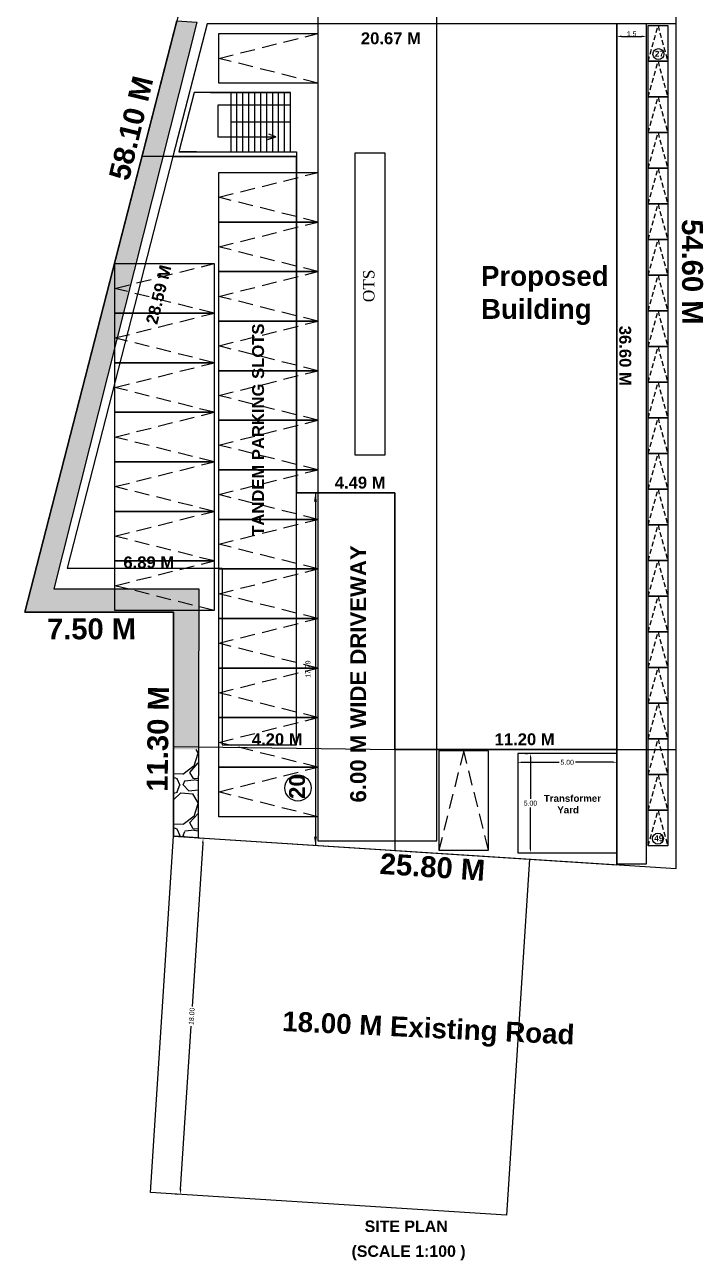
# Model space of a CAD drawing. Header units: metres. Extents: x -56 to 205, y -186 to -77.
# Drawn here: x 161.7 to 195.9, y -186 to -123.7 of the extents above; entities that cross this region are included whole.
import ezdxf

# ---------------------------------------------------------------- set-up
doc = ezdxf.new("R2010")
doc.units = ezdxf.units.M
doc.linetypes.add('DOT2', pattern=[0.125, 0, -0.125])
doc.linetypes.add('HIDDEN', pattern=[0.375, 0.25, -0.125])
for name, color, linetype in [('0 @ 1', 7, 'Continuous'), ('AS_AT_SITE', 10, 'Continuous'), ('BLK_1_COVERED_AREA', 140, 'Continuous'), ('BLK_1_FLR_0_STILT_PARKING_DEDUCT', 1, 'Continuous'), ('BLK_1_LVL_0_BLDG_FOOT_PRINT', 1, 'Continuous'), ('BLK_1_LVL_0_FRONT_SETBACK', 2, 'Continuous'), ('BLK_1_LVL_0_SIDE_SETBACK1', 171, 'Continuous'), ('BLK_1_LVL_0_SIDE_SETBACK2', 171, 'Continuous'), ('BLK_n_FLR_m_ROOF_AREA_DEDUCT', 54, 'Continuous'), ('DIST_EXIT', 1, 'Continuous'), ('DRIVE_WAY', 11, 'Continuous'), ('DRIVE_WAY @ 1', 11, 'Continuous'), ('FMB_OR_PLR', 10, 'Continuous'), ('PLOT_BOUNDARY', 70, 'Continuous'), ('ROAD_WIDTH', 2, 'Continuous'), ('RWH', 117, 'Continuous'), ('SUPER_IMPOSED', 10, 'Continuous'), ('TANDEM_PARKING_SLOT', 10, 'Continuous'), ('TRANSFORMER_YARD', 117, 'Continuous'), ('TWO_WHEELER_DRIVE_WAY', 2, 'Continuous'), ('TWO_WHEELER_PARKING', 7, 'Continuous')]:
    doc.layers.add(name, color=color, linetype=linetype)
doc.layers.add('PER_AISLE_WIDTH', color=6, linetype='Continuous', lineweight=30)
doc.styles.add('PDF Arial Bold', font='arialbd.ttf')
doc.styles.get("Standard").update_dxf_attribs({"font": 'arial.ttf', "height": 0.25})
doc.styles.add('style1', font='times.ttf', dxfattribs={"height": 0.5})
doc.dimstyles.new('ISO-25', dxfattribs={"dimtxt": 0.5, "dimasz": 0.45, "dimexe": 1.25, "dimexo": 0.625, "dimgap": 0.25, "dimtad": 1, "dimdsep": 46, "dimtxsty": 'Standard', "dimcen": 2.5, "dimse1": 1, "dimse2": 1, "dimadec": 0, "dimazin": 0, "dimtfac": 1, "dimtmove": 0, "dimatfit": 3, "dimfxl": 0, "dimarcsym": 0})
doc.dimstyles.get("Standard").update_dxf_attribs({"dimtxt": 0.18, "dimasz": 0.18, "dimexe": 0.18, "dimexo": 0.0625, "dimgap": 0.09, "dimtad": 0, "dimtih": 1, "dimtoh": 1, "dimdec": 4, "dimzin": 0, "dimdsep": 46, "dimtxsty": 'Standard', "dimcen": 0.09, "dimadec": 0, "dimazin": 0, "dimtfac": 1, "dimtdec": 4, "dimtofl": 0, "dimtmove": 0, "dimatfit": 3, "dimfxl": 0, "dimtolj": 1, "dimtzin": 0, "dimarcsym": 0})
pattern_1 = [(228.01279, (-4.51084, 0.4919), (-20.32, -22.86), [0.341721, -33.830484]), (184.96974, (-4.73944, 0.23791), (30.47999999, 2.540000145), [0.586405, -58.054049]), (132.51045, (-5.32364, 0.1871), (25.40000001, -27.93999999), [0.413482, -40.934723]), (267.27369, (-6.31424, -0.44789), (2.540000005, 50.8), [0.534005, -52.866437]), (292.833654, (-6.33964, -0.98129), (-12.7, 30.48), [0.523634, -51.839808]), (357.27369, (-6.13644, -1.46389), (-50.8, 2.540000005), [0.534005, -52.866437]), (37.69424, (-5.60304, -1.48929), (-33.02, -25.400000002), [0.706194, -69.913115]), (72.25533, (-5.04424, -1.05749), (17.780000005, 55.88), [0.66672, -66.005257]), (121.429566, (-4.84104, -0.42249), (-20.32, 33.02), [0.535813, -53.045546]), (175.23636, (-5.12044, 0.0347), (27.94, -2.54), [0.611713, -29.973937]), (222.397438, (-5.73004, 0.08551), (-30.48, -27.94), [0.791078, -78.316773]), (138.81407, (-3.79964, -0.4733), (-17.78, 15.24), [0.270005, -26.730566]), (171.469234, (-4.00284, -0.29549), (33.02, -5.079999994), [0.513682, -50.85464]), (225, (-4.5108, -0.2193), (-4e-16, -2.54), [0.35921, -3.232893]), (203.19859, (-4.68864, 0.0855), (12.7, 5.08), [0.193441, -19.150622]), (291.8014, (-4.86644, 0.0093), (-2.54, 7.62), [0.273566, -13.404753]), (30.96376, (-4.76484, -0.2447), (7.62, 5.08), [0.44432, -14.366298]), (161.56505, (-4.3838, -0.0161), (5.08, -2.54), [0.321287, -7.710898]), (16.38954, (-6.33964, 0.0093), (25.4, 7.62), [0.450088, -44.558827]), (70.346176, (-5.90784, 0.1363), (-10.16, -27.94), [0.3776, -37.382216]), (293.19859, (-4.38384, 0.4919), (-5.08, 12.7), [0.38688, -18.957184]), (343.61046, (-4.23144, 0.1363), (-25.4, 7.62), [0.450088, -44.558827]), (339.44395, (-6.33964, -1.5655), (-12.7, 5.08), [0.434035, -21.267734]), (294.77514, (-5.93324, -1.7179), (-12.70000002, 27.93999999), [0.363672, -36.003593]), (66.80141, (-4.35844, -2.0481), (5.08, 12.7), [0.38688, -18.957184]), (17.354025, (-4.20604, -1.6925), (-33.02, -10.16), [0.425783, -42.152376]), (69.44395, (-5.60304, -2.0481), (-5.08, -12.7), [0.217018, -21.484752]), (101.30993, (-4.51084, -2.0481), (-2.54, 10.16), [0.129515, -12.821995]), (165.96376, (-4.53624, -1.9211), (7.62, -2.54), [0.523634, -9.949055]), (186.009006, (-5.04424, -1.79409), (25.4, 2.54), [0.485267, -48.041365]), (303.69007, (-4.76484, -0.4733), (-2.54, 5.08), [0.366324, -8.791776]), (353.157227, (-4.56164, -0.77809), (43.18, -5.079999998), [0.639557, -63.31601]), (60.9454, (-3.92664, -0.8543), (-10.16, -17.78), [0.261508, -25.889392]), (90, (-3.7996, -0.6257), (-2.54, 2.54), [0.1524, -2.3876]), (120.25644, (-5.09504, -1.7179), (10.16, -17.78), [0.352867, -34.93394]), (48.01279, (-5.27284, -1.4131), (20.32, 22.86), [0.683443, -33.488762]), (0, (-4.8156, -0.905), (2.54, 2.54), [0.6604, -1.8796]), (325.30485, (-4.15524, -0.9051), (25.40000001, -17.77999999), [0.40161, -39.759317]), (254.0546, (-3.82504, -1.1337), (-2.54, -10.16), [0.36983, -18.12165]), (207.645975, (-3.92664, -1.48929), (-48.26, -25.399999997), [0.602145, -59.612464]), (175.42608, (-4.46004, -1.76869), (-33.02, 2.54), [0.63703, -63.065846])]

# ---------------------------------------------------------------- blocks, each defined once
blk = doc.blocks.new('*D120')
at = {"layer": 'DEFPOINTS', "color": 0, "ltscale": 400}
for p in [(169.176, -164.639), (168.021, -182.602), (169.522, -182.699)]:
    blk.add_point(p, dxfattribs=at)
at = {"layer": 'ROAD_WIDTH', "color": 1, "lineweight": -2, "ltscale": 400}
for p, q in [((170.661, -164.985), (170.131, -173.219)), ((169.538, -182.449), (170.067, -174.216))]:
    blk.add_line(p, q, dxfattribs=at)
at = {"layer": 'ROAD_WIDTH', "color": 1, "linetype": 'DOT2', "lineweight": -2, "ltscale": 400}
for p, q in [((170.427, -164.72), (170.856, -164.747)), ((169.273, -182.683), (169.702, -182.71))]:
    blk.add_line(p, q, dxfattribs=at)
at = {"layer": 'ROAD_WIDTH', "color": 1, "ltscale": 400}
for points in [[(170.619, -164.982), (170.702, -164.988), (170.677, -164.736)], [(169.497, -182.446), (169.58, -182.452), (169.522, -182.699)]]:
    blk.add_solid(points, dxfattribs=at)
at = {"layer": 'ROAD_WIDTH', "color": 1, "ltscale": 400, "insert": (170.099, -173.717), "char_height": 0.25, "attachment_point": 5, "rotation": 86.32237}
blk.add_mtext('\\A1;18.00', dxfattribs=at)
blk = doc.blocks.new('*D121')
at = {"layer": 'DEFPOINTS', "color": 0, "ltscale": 400}
for p in [(186.545, -160.469), (191.545, -160.469), (191.545, -160.906)]:
    blk.add_point(p, dxfattribs=at)
at = {"layer": 'TRANSFORMER_YARD', "color": 7, "linetype": 'DOT2', "lineweight": -2, "ltscale": 400}
for p, q in [((186.545, -160.656), (186.545, -161.086)), ((191.545, -160.656), (191.545, -161.086))]:
    blk.add_line(p, q, dxfattribs=at)
at = {"layer": 'TRANSFORMER_YARD', "color": 7, "lineweight": -2, "ltscale": 400}
for p, q in [((186.725, -160.906), (188.631, -160.906)), ((191.365, -160.906), (189.459, -160.906))]:
    blk.add_line(p, q, dxfattribs=at)
at = {"layer": 'TRANSFORMER_YARD', "color": 7, "ltscale": 400}
for points in [[(186.725, -160.876), (186.725, -160.936), (186.545, -160.906)], [(191.365, -160.876), (191.365, -160.936), (191.545, -160.906)]]:
    blk.add_solid(points, dxfattribs=at)
at = {"layer": 'TRANSFORMER_YARD', "color": 7, "ltscale": 400, "insert": (189.045, -160.906), "char_height": 0.25, "attachment_point": 5}
blk.add_mtext('\\A1;5.00', dxfattribs=at)
blk = doc.blocks.new('*D122')
at = {"layer": 'DEFPOINTS', "color": 0, "ltscale": 400}
for p in [(186.545, -160.469), (186.545, -165.469), (187.19, -165.469)]:
    blk.add_point(p, dxfattribs=at)
at = {"layer": 'TRANSFORMER_YARD', "color": 7, "linetype": 'DOT2', "lineweight": -2, "ltscale": 400}
for p, q in [((186.94, -160.469), (187.37, -160.469)), ((186.94, -165.469), (187.37, -165.469))]:
    blk.add_line(p, q, dxfattribs=at)
at = {"layer": 'TRANSFORMER_YARD', "color": 7, "lineweight": -2, "ltscale": 400}
for p, q in [((187.19, -160.649), (187.19, -162.752)), ((187.19, -165.289), (187.19, -163.187))]:
    blk.add_line(p, q, dxfattribs=at)
at = {"layer": 'TRANSFORMER_YARD', "color": 7, "ltscale": 400}
for points in [[(187.16, -160.649), (187.22, -160.649), (187.19, -160.469)], [(187.16, -165.289), (187.22, -165.289), (187.19, -165.469)]]:
    blk.add_solid(points, dxfattribs=at)
at = {"layer": 'TRANSFORMER_YARD', "color": 7, "ltscale": 400, "insert": (187.19, -162.969), "char_height": 0.25, "attachment_point": 5}
blk.add_mtext('\\A1;5.00', dxfattribs=at)
blk = doc.blocks.new('*D119')
at = {"layer": 'DEFPOINTS', "color": 0, "linetype": 'ByBlock'}
for p in [(176.345, -147.311, 105.98), (176.345, -165.1, 105.98), (176.345, -165.1)]:
    blk.add_point(p, dxfattribs=at)
at = {"layer": 'DIST_EXIT', "color": 7, "lineweight": -2}
blk.add_line((176.345, -147.761), (176.345, -164.65), dxfattribs=at)
at = {"layer": 'DIST_EXIT', "color": 7, "linetype": 'ByBlock'}
for points in [[(176.27, -147.761), (176.42, -147.761), (176.345, -147.311)], [(176.27, -164.65), (176.42, -164.65), (176.345, -165.1)]]:
    blk.add_solid(points, dxfattribs=at)
at = {"layer": 'DIST_EXIT', "color": 7, "linetype": 'ByBlock', "insert": (175.968, -156.205), "char_height": 0.25, "attachment_point": 5, "rotation": 90}
blk.add_mtext('17.79', dxfattribs=at)
blk = doc.blocks.new('*D132')
at = {"layer": 'DEFPOINTS', "color": 0, "ltscale": 30}
for p in [(191.545, -123.65), (193.045, -123.65), (193.045, -124.283)]:
    blk.add_point(p, dxfattribs=at)
at = {"layer": 'TWO_WHEELER_DRIVE_WAY', "color": 6, "lineweight": -2, "ltscale": 30}
blk.add_line((191.795, -124.283), (192.795, -124.283), dxfattribs=at)
at = {"layer": 'TWO_WHEELER_DRIVE_WAY', "color": 6, "ltscale": 30}
for points in [[(191.795, -124.242), (191.795, -124.325), (191.545, -124.283)], [(192.795, -124.242), (192.795, -124.325), (193.045, -124.283)]]:
    blk.add_solid(points, dxfattribs=at)
at = {"layer": 'TWO_WHEELER_DRIVE_WAY', "color": 6, "ltscale": 30, "insert": (192.295, -124.156), "char_height": 0.25, "attachment_point": 5}
blk.add_mtext('1.5', dxfattribs=at)

msp = doc.modelspace()

# ---------------------------------------------------------------- hatches: boundary and pattern name
at = {"ltscale": 0.25}
h = msp.add_hatch(dxfattribs=at)
h.set_pattern_fill('GRAVEL', scale=0.1)
h.set_pattern_definition(pattern_1)
h.paths.add_polyline_path([(169.17594, -153.33921), (169.17594, -160.25131), (170.43482, -160.25131), (170.45237, -152.15509), (163.14428, -152.15509), (170.36212, -123.56988), (169.35153, -123.49024), (161.67594, -153.33921)])
h = msp.add_hatch(dxfattribs=at)
h.set_pattern_fill('GRAVEL', scale=0.1)
h.set_pattern_definition(pattern_1)
h.paths.add_polyline_path([(170.43482, -160.25131), (169.17594, -160.25131), (169.17594, -164.63921), (170.42513, -164.7195)])

# ---------------------------------------------------------------- linework, layer by layer
at = {"color": 7}
for p, q in [((170.22083, -127.10953), (169.4497, -130.10953)), ((175.08548, -127.10953), (170.22083, -127.10953)), ((175.08548, -130.10953), (175.08548, -127.10953)), ((175.08548, -127.75958), (171.42058, -127.75958)), ((171.42058, -127.75958), (171.42058, -129.35274)), ((175.08548, -128.60953), (172.08548, -128.60953)), ((171.42058, -129.35274), (174.35303, -129.35274)), ((174.35303, -129.35274), (173.94202, -129.47811)), ((173.94202, -129.47811), (174.35303, -129.35274)), ((174.35303, -129.35274), (173.98765, -129.21894)), ((169.4497, -130.10953), (175.38548, -130.10953)), ((170.34279, -130.10953), (169.4497, -130.10953)), ((175.38548, -130.10953), (175.38548, -130.33953)), ((175.38548, -130.33953), (169.1531, -130.33953))]:
    msp.add_line(p, q, dxfattribs=at)
at = {"color": 4}
msp.add_line((176.34548, -147.31086), (176.34548, -165.10003), dxfattribs=at)
at = {"color": 0, "linetype": 'HIDDEN'}
for points in [[(193.12524, -125.53794), (193.62465, -123.73839), (194.12407, -125.53794)], [(193.12524, -127.33748), (193.62465, -125.53794), (194.12407, -127.33748)], [(193.12524, -129.13703), (193.62465, -127.33748), (194.12407, -129.13703)], [(193.12524, -130.93658), (193.62465, -129.13703), (194.12407, -130.93658)], [(193.12524, -132.73612), (193.62465, -130.93658), (194.12407, -132.73612)], [(193.12524, -134.53567), (193.62465, -132.73612), (194.12407, -134.53567)], [(193.12524, -136.33521), (193.62465, -134.53567), (194.12407, -136.33521)], [(193.12524, -138.13476), (193.62465, -136.33521), (194.12407, -138.13476)], [(193.12524, -139.93431), (193.62465, -138.13476), (194.12407, -139.93431)], [(193.12524, -141.73385), (193.62465, -139.93431), (194.12407, -141.73385)], [(193.12524, -143.5334), (193.62465, -141.73385), (194.12407, -143.5334)], [(193.12524, -145.33295), (193.62465, -143.5334), (194.12407, -145.33295)], [(193.12524, -147.13249), (193.62465, -145.33295), (194.12407, -147.13249)], [(193.12524, -148.93204), (193.62465, -147.13249), (194.12407, -148.93204)], [(193.12524, -150.73159), (193.62465, -148.93204), (194.12407, -150.73159)], [(193.12524, -152.53113), (193.62465, -150.73159), (194.12407, -152.53113)], [(193.12524, -154.33068), (193.62465, -152.53113), (194.12407, -154.33068)], [(193.12524, -156.13023), (193.62465, -154.33068), (194.12407, -156.13022)], [(193.12524, -157.92977), (193.62465, -156.13022), (194.12407, -157.92977)], [(193.12524, -159.72932), (193.62465, -157.92977), (194.12407, -159.72932)], [(193.12524, -161.52886), (193.62465, -159.72932), (194.12407, -161.52886)], [(193.12524, -163.32841), (193.62465, -161.52886), (194.12407, -163.32841)], [(193.12524, -165.12796), (193.62465, -163.32841), (194.12407, -165.12796)]]:
    msp.add_lwpolyline(points, dxfattribs=at)
at = {"color": 7, "linetype": 'HIDDEN', "ltscale": 3}
for points in [[(176.46437, -126.64124), (171.46437, -125.39124), (176.46437, -124.14124)], [(176.46437, -133.64953), (171.46437, -132.39953), (176.46437, -131.14953)], [(176.46437, -136.14953), (171.46437, -134.89953), (176.46437, -133.64953)], [(171.22906, -138.24676), (166.22906, -136.99676), (171.22906, -135.74676)], [(176.46437, -138.64953), (171.46437, -137.39953), (176.46437, -136.14953)], [(171.22906, -140.74676), (166.22906, -139.49676), (171.22906, -138.24676)], [(176.46437, -141.14953), (171.46437, -139.89953), (176.46437, -138.64953)], [(171.22906, -143.24676), (166.22906, -141.99676), (171.22906, -140.74676)], [(176.46437, -143.64953), (171.46437, -142.39953), (176.46437, -141.14953)], [(171.22906, -145.74676), (166.22906, -144.49676), (171.22906, -143.24676)], [(176.46437, -146.14953), (171.46437, -144.89953), (176.46437, -143.64953)], [(171.22906, -148.24676), (166.22906, -146.99676), (171.22906, -145.74676)], [(176.46437, -148.64953), (171.46437, -147.39953), (176.46437, -146.14953)], [(171.22906, -150.74676), (166.22906, -149.49676), (171.22906, -148.24676)], [(176.46437, -151.14953), (171.46437, -149.89953), (176.46437, -148.64953)], [(171.22906, -153.24676), (166.22906, -151.99676), (171.22906, -150.74676)], [(176.46437, -153.64953), (171.46437, -152.39953), (176.46437, -151.14953)], [(176.46437, -156.14953), (171.46437, -154.89953), (176.46437, -153.64953)], [(176.46437, -158.64953), (171.46437, -157.39953), (176.46437, -156.14953)], [(176.46437, -161.14953), (171.46437, -159.89953), (176.46437, -158.64953)], [(185.07361, -165.33036), (183.82361, -160.33036), (182.57361, -165.33036)], [(176.46437, -163.64953), (171.46437, -162.39953), (176.46437, -161.14953)]]:
    msp.add_lwpolyline(points, dxfattribs=at)
at = {"color": 7}
for points in [[(171.05107, -127.10953), (174.51107, -127.10953)], [(171.92548, -127.10953), (175.08548, -127.10953)], [(172.08548, -130.10953), (172.08548, -127.10953)], [(172.38548, -130.10953), (172.38548, -127.10953)], [(172.68548, -130.10953), (172.68548, -127.10953)], [(172.98548, -130.10953), (172.98548, -127.10953)], [(173.28548, -130.10953), (173.28548, -127.10953)], [(173.58548, -130.10953), (173.58548, -127.10953)], [(173.88548, -130.10953), (173.88548, -127.10953)], [(174.18548, -130.10953), (174.18548, -127.10953)], [(174.48548, -130.10953), (174.48548, -127.10953)], [(174.78548, -130.10953), (174.78548, -127.10953)], [(175.08548, -130.10953), (175.08548, -127.10953)]]:
    msp.add_lwpolyline(points, dxfattribs=at)
at = {"color": 7, "lineweight": 25}
for centre in [(193.64785, -125.17553), (193.61836, -164.75664)]:
    msp.add_circle(centre, 0.27654, dxfattribs=at)
msp.add_circle((175.46069, -162.19712), 0.66221)
at = {"layer": 'AS_AT_SITE', "color": 6, "ltscale": 400}
msp.add_lwpolyline([(194.54548, -111.66984), (180.84548, -111.66984), (180.84548, -97.06984), (176.14548, -97.06984), (161.67594, -153.33921), (169.17594, -153.33921), (169.17594, -164.63921), (194.54548, -166.26984)], close=True, dxfattribs=at)
at = {"layer": 'BLK_1_COVERED_AREA', "color": 140}
msp.add_lwpolyline([(191.54514, -123.64953), (170.87272, -123.64953), (169.1531, -130.33953), (175.38548, -130.34061), (175.38254, -147.31145), (180.34548, -147.30976), (180.34548, -160.25131), (191.54514, -160.25131)], close=True, dxfattribs=at)
at = {"layer": 'BLK_1_FLR_0_STILT_PARKING_DEDUCT', "color": 13, "ltscale": 30}
msp.add_lwpolyline([(169.1531, -130.33953), (163.81675, -151.10921), (171.64177, -151.10921), (171.64177, -160.02131), (175.38033, -160.02131), (175.38548, -130.33953)], close=True, dxfattribs=at)
at = {"layer": 'BLK_1_LVL_0_BLDG_FOOT_PRINT', "color": 1}
msp.add_lwpolyline([(191.54514, -123.64953), (170.87272, -123.64953), (169.1531, -130.33953), (175.38548, -130.34061), (175.38254, -147.31145), (180.34548, -147.30976), (180.34548, -160.25131), (191.54514, -160.25131)], close=True, dxfattribs=at)
at = {"layer": 'BLK_1_LVL_0_FRONT_SETBACK', "color": 2, "ltscale": 30}
msp.add_lwpolyline([(180.34321, -165.35698), (191.54801, -166.07717), (191.54514, -160.25131), (180.34548, -160.25131)], close=True, dxfattribs=at)
at = {"layer": 'BLK_1_LVL_0_SIDE_SETBACK1', "color": 171, "ltscale": 30}
msp.add_lwpolyline([(167.59025, -130.33953), (161.67594, -153.33921), (169.17594, -153.33921), (169.17594, -160.10627), (180.34548, -160.25131), (180.34548, -147.30976), (175.38254, -147.3089), (175.38548, -130.34061)], close=True, dxfattribs=at)
at = {"layer": 'BLK_1_LVL_0_SIDE_SETBACK2', "color": 102, "linetype": 'ByBlock'}
msp.add_lwpolyline([(191.54514, -160.25131), (194.54548, -160.25131), (194.54548, -123.64953), (191.54514, -123.64953)], close=True, dxfattribs=at)
at = {"layer": 'BLK_n_FLR_m_ROOF_AREA_DEDUCT', "ltscale": 30}
msp.add_lwpolyline([(179.84548, -145.41509), (178.34548, -145.41509), (178.34548, -130.16586), (179.84548, -130.16586)], close=True, dxfattribs=at)
at = {"layer": 'DRIVE_WAY', "color": 255, "ltscale": 30}
msp.add_lwpolyline([(182.46437, -111.66984), (176.46437, -111.66984), (176.46437, -164.87013), (182.46437, -164.87013)], close=True, dxfattribs=at)
at = {"layer": 'FMB_OR_PLR', "color": 70, "ltscale": 400}
msp.add_lwpolyline([(194.54548, -111.66984), (180.84548, -111.66984), (180.84548, -97.06984), (176.14548, -97.06984), (161.67594, -153.33921), (169.17594, -153.33921), (169.17594, -164.63921), (194.54548, -166.26984)], close=True, dxfattribs=at)
at = {"layer": 'PER_AISLE_WIDTH', "color": 5, "ltscale": 30}
msp.add_lwpolyline([(182.46437, -111.66984), (176.46437, -111.66984), (176.46437, -164.87013), (182.46437, -164.87013)], close=True, dxfattribs=at)
at = {"layer": 'PLOT_BOUNDARY', "color": 70, "ltscale": 400}
msp.add_lwpolyline([(194.54548, -111.66984), (180.84548, -111.66984), (180.84548, -97.06984), (176.14548, -97.06984), (161.67594, -153.33921), (169.17594, -153.33921), (169.17594, -164.63921), (194.54548, -166.26984)], close=True, dxfattribs=at)
at = {"layer": 'ROAD_WIDTH', "color": 1, "ltscale": 400}
msp.add_lwpolyline([(169.17594, -164.63921), (187.13887, -165.79378), (185.9843, -183.75671), (168.02137, -182.60214)], close=True, dxfattribs=at)
at = {"layer": 'RWH', "color": 130, "ltscale": 30}
msp.add_lwpolyline([(169.17594, -164.63921), (169.17594, -153.33921), (161.67594, -153.33921), (169.35153, -123.49024), (170.36212, -123.56988), (163.14428, -152.15509), (170.45237, -152.15509), (170.42513, -164.7195)], close=True, dxfattribs=at)
at = {"layer": 'SUPER_IMPOSED', "color": 5, "ltscale": 400}
msp.add_lwpolyline([(194.54548, -111.66984), (180.84548, -111.66984), (180.84548, -97.06984), (176.14548, -97.06984), (161.67594, -153.33921), (169.17594, -153.33921), (169.17594, -164.63921), (194.54548, -166.26984)], close=True, dxfattribs=at)
at = {"layer": 'TANDEM_PARKING_SLOT', "color": 245, "ltscale": 400}
for points in [[(176.46437, -124.14124), (176.46437, -126.64124), (171.46437, -126.64124), (171.46437, -124.14124)], [(176.46437, -131.14953), (176.46437, -133.64953), (171.46437, -133.64953), (171.46437, -131.14953)], [(176.46437, -133.64953), (176.46437, -136.14953), (171.46437, -136.14953), (171.46437, -133.64953)], [(171.22906, -135.74676), (171.22906, -138.24676), (166.22906, -138.24676), (166.22906, -135.74676)], [(176.46437, -136.14953), (176.46437, -138.64953), (171.46437, -138.64953), (171.46437, -136.14953)], [(171.22906, -138.24676), (171.22906, -140.74676), (166.22906, -140.74676), (166.22906, -138.24676)], [(176.46437, -138.64953), (176.46437, -141.14953), (171.46437, -141.14953), (171.46437, -138.64953)], [(171.22906, -140.74676), (171.22906, -143.24676), (166.22906, -143.24676), (166.22906, -140.74676)], [(176.46437, -141.14953), (176.46437, -143.64953), (171.46437, -143.64953), (171.46437, -141.14953)], [(171.22906, -143.24676), (171.22906, -145.74676), (166.22906, -145.74676), (166.22906, -143.24676)], [(176.46437, -143.64953), (176.46437, -146.14953), (171.46437, -146.14953), (171.46437, -143.64953)], [(171.22906, -145.74676), (171.22906, -148.24676), (166.22906, -148.24676), (166.22906, -145.74676)], [(176.46437, -146.14953), (176.46437, -148.64953), (171.46437, -148.64953), (171.46437, -146.14953)], [(171.22906, -148.24676), (171.22906, -150.74676), (166.22906, -150.74676), (166.22906, -148.24676)], [(176.46437, -148.64953), (176.46437, -151.14953), (171.46437, -151.14953), (171.46437, -148.64953)], [(171.22906, -150.74676), (171.22906, -153.24676), (166.22906, -153.24676), (166.22906, -150.74676)], [(176.46437, -151.14953), (176.46437, -153.64953), (171.46437, -153.64953), (171.46437, -151.14953)], [(176.46437, -153.64953), (176.46437, -156.14953), (171.46437, -156.14953), (171.46437, -153.64953)], [(176.46437, -156.14953), (176.46437, -158.64953), (171.46437, -158.64953), (171.46437, -156.14953)], [(176.46437, -158.64953), (176.46437, -161.14953), (171.46437, -161.14953), (171.46437, -158.64953)], [(182.57361, -165.33036), (185.07361, -165.33036), (185.07361, -160.33036), (182.57361, -160.33036)], [(176.46437, -161.14953), (176.46437, -163.64953), (171.46437, -163.64953), (171.46437, -161.14953)]]:
    msp.add_lwpolyline(points, close=True, dxfattribs=at)
at = {"layer": 'TRANSFORMER_YARD', "color": 7, "ltscale": 400}
msp.add_lwpolyline([(186.54514, -165.46917), (191.54514, -165.46917), (191.54514, -160.46917), (186.54514, -160.46917)], close=True, dxfattribs=at)
at = {"layer": 'TWO_WHEELER_DRIVE_WAY', "color": 6, "ltscale": 30}
msp.add_lwpolyline([(191.54514, -123.64953), (191.54514, -166.03433), (193.04514, -166.03433), (193.04514, -123.64953)], close=True, dxfattribs=at)
at = {"layer": 'TWO_WHEELER_PARKING', "color": 2, "lineweight": 25}
for points in [[(193.12524, -125.53794), (193.12524, -123.73839), (194.12407, -123.73839), (194.12407, -125.53794)], [(193.12524, -127.33748), (193.12524, -125.53794), (194.12407, -125.53794), (194.12407, -127.33748)], [(193.12524, -129.13703), (193.12524, -127.33748), (194.12407, -127.33748), (194.12407, -129.13703)], [(193.12524, -130.93658), (193.12524, -129.13703), (194.12407, -129.13703), (194.12407, -130.93658)], [(193.12524, -132.73612), (193.12524, -130.93658), (194.12407, -130.93658), (194.12407, -132.73612)], [(193.12524, -134.53567), (193.12524, -132.73612), (194.12407, -132.73612), (194.12407, -134.53567)], [(193.12524, -136.33521), (193.12524, -134.53567), (194.12407, -134.53567), (194.12407, -136.33521)], [(193.12524, -138.13476), (193.12524, -136.33521), (194.12407, -136.33521), (194.12407, -138.13476)], [(193.12524, -139.93431), (193.12524, -138.13476), (194.12407, -138.13476), (194.12407, -139.93431)], [(193.12524, -141.73385), (193.12524, -139.93431), (194.12407, -139.93431), (194.12407, -141.73385)], [(193.12524, -143.5334), (193.12524, -141.73385), (194.12407, -141.73385), (194.12407, -143.5334)], [(193.12524, -145.33295), (193.12524, -143.5334), (194.12407, -143.5334), (194.12407, -145.33295)], [(193.12524, -147.13249), (193.12524, -145.33295), (194.12407, -145.33295), (194.12407, -147.13249)], [(193.12524, -148.93204), (193.12524, -147.13249), (194.12407, -147.13249), (194.12407, -148.93204)], [(193.12524, -150.73159), (193.12524, -148.93204), (194.12407, -148.93204), (194.12407, -150.73159)], [(193.12524, -152.53113), (193.12524, -150.73159), (194.12407, -150.73159), (194.12407, -152.53113)], [(193.12524, -154.33068), (193.12524, -152.53113), (194.12407, -152.53113), (194.12407, -154.33068)], [(193.12524, -156.13022), (193.12524, -154.33068), (194.12407, -154.33068), (194.12407, -156.13022)], [(193.12524, -157.92977), (193.12524, -156.13022), (194.12407, -156.13022), (194.12407, -157.92977)], [(193.12524, -159.72932), (193.12524, -157.92977), (194.12407, -157.92977), (194.12407, -159.72932)], [(193.12524, -161.52886), (193.12524, -159.72932), (194.12407, -159.72932), (194.12407, -161.52886)], [(193.12524, -163.32841), (193.12524, -161.52886), (194.12407, -161.52886), (194.12407, -163.32841)], [(193.12524, -165.12796), (193.12524, -163.32841), (194.12407, -163.32841), (194.12407, -165.12796)]]:
    msp.add_lwpolyline(points, close=True, dxfattribs=at)

# ---------------------------------------------------------------- texts
at = {"color": 0, "style": 'style1'}
msp.add_text('OTS', height=0.576656, rotation=90, dxfattribs=at).set_placement((179.31839, -137.69282))
at = {"color": 7, "char_height": 0.299968, "width": 0.3560769, "attachment_point": 7, "style": 'PDF Arial Bold'}
for s, insert in [('27', (193.46175, -125.31174)), ('49', (193.43226, -164.89284))]:
    msp.add_mtext(s, dxfattribs=dict(at, insert=insert))
at = {"layer": '0 @ 1', "color": 7, "lineweight": 30, "attachment_point": 1}
for s, insert, char_height, width in [('{\\fArial|b1|i0|c0|p34;Proposed\\PBuilding}', (184.69434, -135.86766), 1, 6.2877486), ('{\\fArial|b1|i0|c0|p34;Transformer\\P     Yard}', (187.86645, -162.54953), 0.35, 2.9270828), ('{\\fArial|b1|i0|c0|p34;SITE PLAN}', (178.82536, -184.0244), 0.5746688, 4.8060089), ('{\\fArial|b1|i0|c0|p34;(SCALE 1:100 )}', (178.1646, -185.28104), 0.5746688, 5.8627427)]:
    msp.add_mtext(s, dxfattribs=dict(at, insert=insert, char_height=char_height, width=width))
at = {"layer": '0 @ 1', "color": 4, "lineweight": 30, "insert": (173.1495, -149.47781), "char_height": 0.6, "width": 11.0886023, "attachment_point": 1, "rotation": 90}
msp.add_mtext('{\\fArial|b1|i0|c0|p34;TANDEM PARKING SLOTS}', dxfattribs=at)
at = {"layer": '0 @ 1', "color": 7, "lineweight": 30, "insert": (174.70072, -173.46105), "char_height": 1, "width": 15.3971973, "attachment_point": 1, "rotation": 357.331746}
msp.add_mtext('{\\fArial|b1|i0|c0|p34;18.00 M Existing Road}', dxfattribs=at)
at = {"layer": 'DRIVE_WAY @ 1', "color": 255, "lineweight": 30, "attachment_point": 1}
for s, insert, char_height, width, rotation in [('{\\fArial|b1|i0|c0|p34;20.67 M}', (178.6347, -124.08148), 0.6, 3.1919746, 0.1300202), ('{\\fArial|b1|i0|c0|p34;58.10 M}', (165.90187, -131.3652), 1.0529624, 5.596812, 76.4402519), ('{\\fArial|b1|i0|c0|p34;54.60 M}', (195.88579, -133.50318), 1.0529624, 5.5940624, 270.1300202), ('{\\fArial|b1|i0|c0|p34;28.59 M}', (167.77623, -138.7059), 0.6, 3.1919746, 76.1617752), ('{\\fArial|b1|i0|c0|p34;36.60 M}', (192.27045, -138.88305), 0.6, 3.1919746, 270.1300202), ('{\\fArial|b1|i0|c0|p34;4.49 M}', (177.31806, -146.49796), 0.6, 3.1919746, 0.1300202), ('{\\fArial|b1|i0|c0|p34;6.00 M WIDE DRIVEWAY}', (178.09709, -162.93365), 0.8, 13.1417536, 90), ('{\\fArial|b1|i0|c0|p34;6.89 M}', (166.65387, -150.52062), 0.6, 3.1919746, 0.1300202), ('{\\fArial|b1|i0|c0|p34;7.50 M}', (162.79778, -153.65258), 1.0529624, 4.4954019, 0.1300202), ('{\\fArial|b1|i0|c0|p34;11.30 M}', (167.82879, -162.37464), 1.0529624, 5.5940624, 89.2305508), ('{\\fArial|b1|i0|c0|p34;4.20 M}', (173.13184, -159.44721), 0.6, 3.1919746, 0.1300202), ('{\\fArial|b1|i0|c0|p34;11.20 M}', (185.3814, -159.44721), 0.6, 3.1919746, 0.1300202), ('{\\fArial|b1|i0|c0|p34;20}', (175.01336, -162.75257), 0.8, 12.3013641, 90), ('{\\fArial|b1|i0|c0|p34;25.80 M}', (179.63338, -165.48091), 1.0529624, 5.1704064, 356.1513172)]:
    msp.add_mtext(s, dxfattribs=dict(at, insert=insert, char_height=char_height, width=width, rotation=rotation))

# ---------------------------------------------------------------- dimensions: what is measured, and where the dimension line sits
at = {"layer": 'DIST_EXIT', "color": 7, "linetype": 'ByBlock'}
dim = msp.add_aligned_dim(p1=(176.34548, -147.31086), p2=(176.34548, -165.10003), distance=0, dimstyle='ISO-25', override={"dimzin": 1, "dimclrd": 7, "dimclrt": 7, "dimfxl": 0.18, "dimfxlon": 1}, dxfattribs=at)
dim.commit()
dim.dimension.update_dxf_attribs({"geometry": '*D119', "text_midpoint": (175.96784, -156.20545, -105.9805)})
at = {"layer": 'ROAD_WIDTH', "color": 1, "ltscale": 400}
dim = msp.add_aligned_dim(p1=(169.17594, -164.63921), p2=(168.02137, -182.60214), distance=1.50378, dimstyle='Standard', override={"dimtxt": 0.5, "dimasz": 0.25, "dimtih": 0, "dimtoh": 0, "dimdec": 2, "dimclrd": 1, "dimclre": 1, "dimclrt": 1, "dimtdec": 2, "dimfxl": 0.25, "dimfxlon": 1, "dimarcsym": 2}, dxfattribs=at)
dim.commit()
dim.dimension.update_dxf_attribs({"geometry": '*D120', "text_midpoint": (170.09934, -173.71713)})
at = {"layer": 'TRANSFORMER_YARD', "color": 7, "ltscale": 400}
dim = msp.add_linear_dim(base=(191.54514, -160.90577), p1=(186.54514, -160.46917), p2=(191.54514, -160.46917), dimstyle='Standard', override={"dimdec": 2, "dimclrd": 7, "dimclre": 7, "dimclrt": 7, "dimtdec": 2, "dimfxl": 0.25, "dimfxlon": 1, "dimarcsym": 2}, dxfattribs=at)
dim.commit()
dim.dimension.update_dxf_attribs({"geometry": '*D121', "text_midpoint": (189.04514, -160.90577)})
dim = msp.add_linear_dim(base=(187.18964, -165.46917), p1=(186.54514, -160.46917), p2=(186.54514, -165.46917), angle=90, dimstyle='Standard', override={"dimdec": 2, "dimclrd": 7, "dimclre": 7, "dimclrt": 7, "dimtdec": 2, "dimfxl": 0.25, "dimfxlon": 1, "dimarcsym": 2}, dxfattribs=at)
dim.commit()
dim.dimension.update_dxf_attribs({"geometry": '*D122', "text_midpoint": (187.18964, -162.96917)})
at = {"layer": 'TWO_WHEELER_DRIVE_WAY', "color": 6, "ltscale": 30}
dim = msp.add_linear_dim(base=(193.04514, -124.28331), p1=(191.54514, -123.64953), p2=(193.04514, -123.64953), dimstyle='ISO-25', override={"dimtxt": 0.25, "dimasz": 0.25, "dimgap": 0, "dimclrd": 6, "dimclrt": 6, "dimfxl": 0.1875, "dimfxlon": 1, "dimarcsym": 1}, dxfattribs=at)
dim.commit()
dim.dimension.update_dxf_attribs({"geometry": '*D132', "text_midpoint": (192.29514, -124.15567)})

doc.saveas('drawing.dxf')
